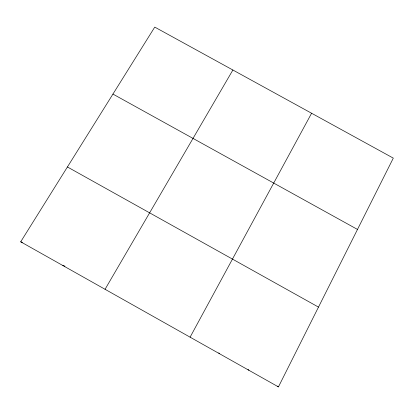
<?xml version="1.0" encoding="UTF-8"?>
<svg xmlns="http://www.w3.org/2000/svg" width="414" height="414" viewBox="0 0 414 414"><rect width="100%" height="100%" fill="white"/><g stroke="black" fill="none" stroke-linecap="round" stroke-linejoin="round"><path stroke-width="0.62" d="M278.431 386.899L393.3 158.122L154.758 27.101L20.7 241.802L278.431 386.899L277.551 386.148M190.098 337.167L311.592 113.245M105.058 289.293L232.885 70.013M62.793 265.498L64.957 266.124M20.7 241.802L22.372 242.413M112.939 94.082L357.489 229.444M67.425 166.966L318.495 307.105M248.022 369.417L248.907 370.276M218.789 352.873L219.461 353.696"/></g></svg>
